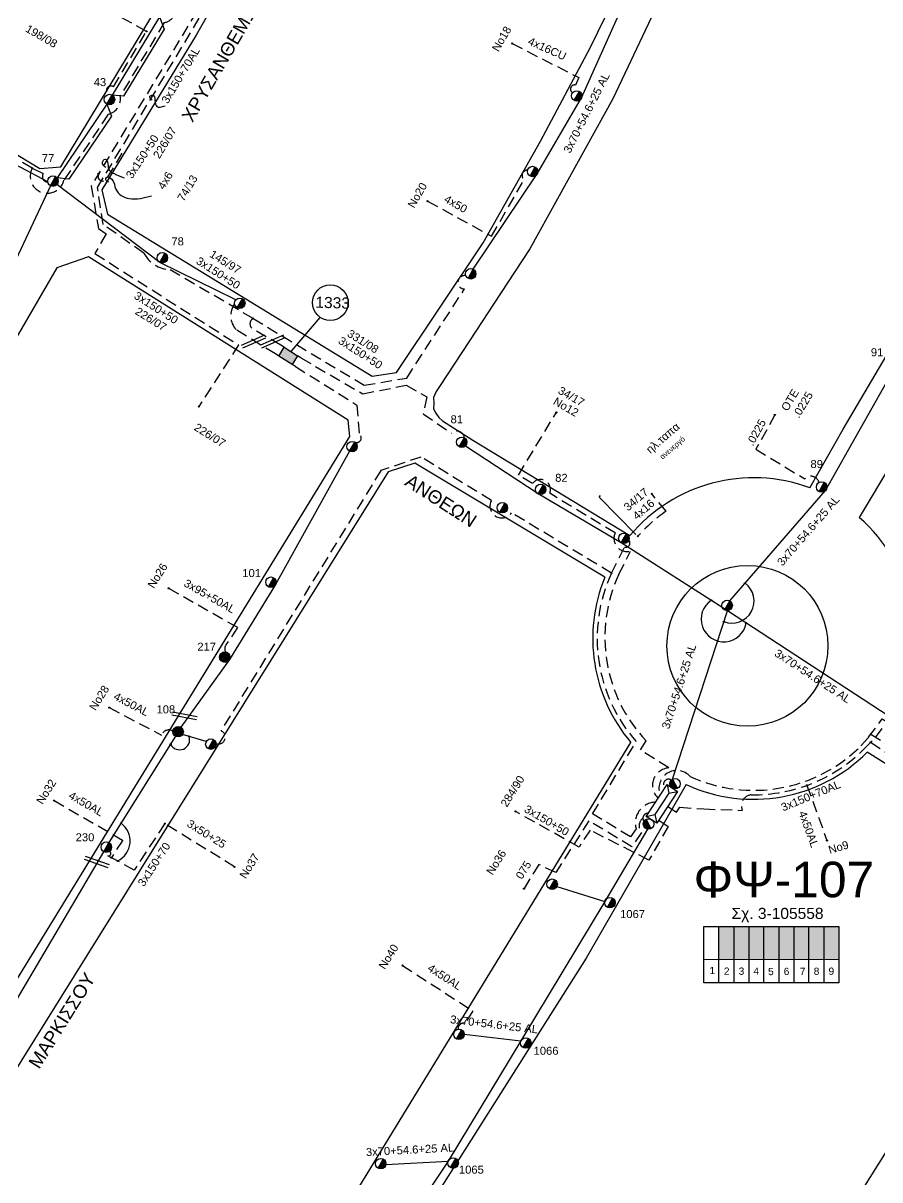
# Model space of a CAD drawing. Header units: millimetres. Extents: x 1421 to 10994, y 848 to 1896.
# Drawn here: x 9950.2 to 10142.8, y 1111.3 to 1371.5 of the extents above; entities that cross this region are included whole.
import ezdxf
from ezdxf.enums import TextEntityAlignment as Align

# ---------------------------------------------------------------- set-up
doc = ezdxf.new("R2010")
doc.units = ezdxf.units.MM
doc.linetypes.add('DASHED', pattern=[19.05, 12.7, -6.35])
for name, color, linetype, lineweight in [('.0225', 7, 'DASHED', 30), ('.15AL', 7, 'DASHED', 30), ('3x150+50', 7, 'Continuous', 30), ('3x150+50 XLPE', 7, 'SYN_LINE', 30), ('3x150+70', 7, 'Continuous', 30), ('3x150+70AL', 7, 'DASHED', 30), ('3x50+25', 7, 'Continuous', 30), ('3x70+54.6+25 AL', 7, 'SYN_LINE', 30), ('3x95+50AL', 7, 'Continuous', 30), ('4x16CU', 7, 'Continuous', 30), ('4x50', 7, 'Continuous', 30), ('4x6', 7, 'SYN_LINE', 30), ('Άγνωστα', 7, 'Continuous', 30), ('Καλωδια Χ.Τ 3x95+35', 7, 'DASHED', 30), ('Καλώδια ΧΤ   3x150AL+50CU', 7, 'DASHED', 30), ('Υπόγεια Καλώδια Δικτύου ΧΤ   .075', 7, 'DASHED', 30), ('Υπόγεια καλώδια Παροχών ΧΤ   4x50AL', 7, 'DASHED', 30)]:
    doc.layers.add(name, color=color, linetype=linetype, lineweight=lineweight)
for name, color, linetype in [('Link Box 4 Διευθύνσεων', 7, 'Continuous'), ('Pillar OTE', 7, 'Continuous'), ('TEXT ΚΑΛΩΔΙΩΝ', 7, 'Continuous'), ('ΑΓΝΩΣΤΟ ΥΠΟΓΕΙΟ ΚΑΛΩΔΙΟ', 7, 'DASHED'), ('Επιγραφές - Σχήματα', 7, 'Continuous'), ('Στύλος Ξύλινος', 7, 'Continuous'), ('Στύλος Ξύλινος @ 1', 7, 'Continuous'), ('Στύλος ΦΜ', 7, 'Continuous'), ('Στύλος ΦΜ @ 1', 7, 'Continuous'), ('Συνδέσεις', 7, 'Continuous'), ('Τομή', 7, 'Continuous'), ('Υποσταθμός εναέριος 2 στύλων', 7, 'Continuous'), ('Υποσταθμός πόλεως', 7, 'Continuous'), ('Υπόβαθρο ΔΕΗ', 7, 'Continuous')]:
    doc.layers.add(name, color=color, linetype=linetype)
doc.styles.add('arial', font='arial.ttf', dxfattribs={"height": 3})
doc.styles.get("Standard").update_dxf_attribs({"font": 'arial.ttf', "height": 1.8})
doc.linetypes.add('SYN_LINE', pattern='A,0.5,-0.0001,["/\\/\\/\\/",Standard,S=0.1,R=0,X=0,Y=-0.05],-0.25', length=0.7501)
doc.dimstyles.new('ISO-25', dxfattribs={"dimtxt": 2.5, "dimasz": 2.5, "dimexe": 1.25, "dimexo": 0.625, "dimtad": 1, "dimtxsty": 'Standard', "dimcen": 2.5, "dimadec": 0, "dimazin": 0, "dimtfac": 1, "dimtmove": 0, "dimatfit": 3, "dimfxl": 1, "dimarcsym": 0})

# ---------------------------------------------------------------- blocks, each defined once
blk = doc.blocks.new('ΥΠΑΡΧΩΝ ΤΣΙΜΕΝΤΕΝΙΟΣ ΣΤΥΛΟΣ')
at = {"layer": 'Στύλος ΦΜ'}
blk.add_hatch(color=7, dxfattribs=at).paths.add_polyline_path([(-1.29, -2.28, 0.574793), (2.62, 0, 0.268822), (1.3, 2.27)])
at = {"layer": 'Στύλος ΦΜ', "color": 7}
blk.add_line((-1.29, -2.28), (1.3, 2.27), dxfattribs=at)
blk.add_circle((0, 0), 2.62, dxfattribs=at)
at = {"layer": 'Στύλος ΦΜ', "flags": 4}
for tag, p in [('ΑΡΙΘΜΟΣ', (-4.68, 8.05)), ('ΤΥΠΟΣ', (-4.91, 3.03))]:
    blk.add_attdef(tag, p, '', height=4, dxfattribs=at)
blk = doc.blocks.new('ΥΠΑΡΧΩΝ ΞΥΛΙΝΟΣ ΣΤΥΛΟΣ')
at = {"layer": 'Στύλος Ξύλινος'}
h = blk.add_hatch(color=7, dxfattribs=at)
h.paths.add_polyline_path([(-2.62, 0, 0.270008), (-1.29, -2.28), (1.3, 2.27, 0.576266)])
h.paths.add_polyline_path([(-1.29, -2.28, 0.574793), (2.62, 0, 0.268822), (1.3, 2.27)])
at = {"layer": 'Στύλος Ξύλινος', "color": 7}
blk.add_line((-1.29, -2.28), (1.3, 2.27), dxfattribs=at)
blk.add_circle((0, 0), 2.62, dxfattribs=at)
at = {"layer": 'Στύλος Ξύλινος', "color": 1, "flags": 4}
for tag, p in [('ΑΡΙΘΜΟΣ', (-4.91, 8.6)), ('ΤΥΠΟΣ', (-4.85, 3.39))]:
    blk.add_attdef(tag, p, '', height=4, dxfattribs=at)
blk = doc.blocks.new('ΤΟΜΗ')
at = {"layer": 'Τομή', "ltscale": 40}
for p, q in [((11.3, -0.6), (-11.4, -0.6)), ((11.3, -3.4), (-11.4, -3.4))]:
    blk.add_line(p, q, dxfattribs=at)
blk = doc.blocks.new('ΥΠΟΣΤΑΘΜΟΣ ΕΝΑΕΡΙΟΣ ΕΠΙ 2 ΣΤΥΛΩΝ')
at = {"layer": 'Υποσταθμός εναέριος 2 στύλων', "linetype": 'Continuous'}
for points in [[(-11.97, -2.11, 0.574793), (-8.45, -0.07, 0.268822), (-9.64, 1.98)], [(9.68, -2.15, 0.574793), (13.19, -0.1, 0.268822), (12.01, 1.95)]]:
    blk.add_hatch(color=256, dxfattribs=at).paths.add_polyline_path(points)
for p, q in [((-11.97, -2.11), (-9.64, 1.98)), ((9.68, -2.15), (12.01, 1.95))]:
    blk.add_line(p, q, dxfattribs=at)
for centre in [(-10.81, -0.07), (10.84, -0.1)]:
    blk.add_circle(centre, 2.36, dxfattribs=at)
at = {"layer": 'Υποσταθμός πόλεως', "linetype": 'Continuous', "ltscale": 40}
blk.add_lwpolyline([(-8.57, 2.82), (8.57, 2.82), (8.57, -2.82), (-8.57, -2.82)], close=True, dxfattribs=at)
for points in [[(-5.75, 0), (-8.57, 2.82)], [(-8.57, -2.82), (-5.75, 0)], [(-5.75, 0), (5.75, 0)], [(5.75, 0), (8.57, 2.82)], [(8.57, -2.82), (5.75, 0)]]:
    blk.add_lwpolyline(points, dxfattribs=at)
at = {"layer": 'Υποσταθμός εναέριος 2 στύλων', "ltscale": 40, "flags": 1}
for tag, p in [('ΜΕΤΑΣΧΗΜΑΤΙΣΜΟΣ', (14.09, 2.51)), ('ΙΣΧΥΣ', (14.07, -0.28)), ('ΑΡΙΘΜΟΣ', (14.19, -3))]:
    blk.add_attdef(tag, p, '', height=1.8, dxfattribs=at)
blk = doc.blocks.new('LINK BOX 4 ΑΝΑΧΩΡΗΣΕΩΝ')
at = {"layer": 'Link Box 4 Διευθύνσεων', "ltscale": 40}
blk.add_hatch(color=256, dxfattribs=at).paths.add_polyline_path([(-3.54, 0), (-3.54, -4.67), (3.54, -4.67), (3.54, 0)])
for p, q in [((-3.54, 0), (-5.33, 0)), ((5.33, 0), (3.54, 0)), ((-3.54, -4.67), (-5.33, -4.67)), ((5.33, -4.67), (3.54, -4.67))]:
    blk.add_line(p, q, dxfattribs=at)
blk.add_lwpolyline([(-3.54, -4.67), (-3.54, 0), (3.54, 0), (3.54, -4.67)], close=True, dxfattribs=at)
blk = doc.blocks.new('_ΣΥΝΔΕΣΗ')
at = {"layer": 'Συνδέσεις', "linetype": 'SYN_LINE', "ltscale": 40}
blk.add_hatch(color=256, dxfattribs=at).paths.add_polyline_path([(0.5, 0, 1), (-0.5, 0, 1)])
at = {"layer": 'Συνδέσεις'}
blk.add_circle((0, 0), 0.5, dxfattribs=at)

msp = doc.modelspace()

# ---------------------------------------------------------------- hatches: boundary and pattern name
at = {"layer": 'TEXT ΚΑΛΩΔΙΩΝ', "ltscale": 15}
h = msp.add_hatch(color=6, dxfattribs=at)
h.dxf.hatch_style = 1
h.paths.add_polyline_path([(10116.75, 1168.29), (10113.45, 1168.29), (10113.45, 1160.93), (10116.75, 1160.92)])
h = msp.add_hatch(color=62, dxfattribs=at)
h.dxf.hatch_style = 1
h.paths.add_polyline_path([(10120.13, 1168.29), (10116.75, 1168.29), (10116.75, 1160.92), (10120.13, 1160.92)])
h = msp.add_hatch(color=5, dxfattribs=at)
h.dxf.hatch_style = 1
h.paths.add_polyline_path([(10130.25, 1168.29), (10126.87, 1168.29), (10126.87, 1160.91), (10130.25, 1160.91)])
at = {"layer": 'Καλώδια ΧΤ   3x150AL+50CU', "linetype": 'DASHED', "lineweight": -3, "ltscale": 0.2}
h = msp.add_hatch(color=30, dxfattribs=at)
h.dxf.hatch_style = 1
h.paths.add_polyline_path([(10110.01, 1168.29), (10106.57, 1168.29), (10106.57, 1160.93), (10110.01, 1160.93)])
h = msp.add_hatch(color=173, dxfattribs=at)
h.dxf.hatch_style = 1
h.paths.add_polyline_path([(10110.01, 1160.93), (10113.45, 1160.93), (10113.45, 1168.29), (10110.01, 1168.29)])
h = msp.add_hatch(color=133, dxfattribs=at)
h.dxf.hatch_style = 1
h.paths.add_polyline_path([(10120.13, 1160.92), (10123.53, 1160.92), (10123.53, 1168.29), (10120.13, 1168.29)])
h = msp.add_hatch(color=85, dxfattribs=at)
h.dxf.hatch_style = 1
h.paths.add_polyline_path([(10123.53, 1160.92), (10126.93, 1160.92), (10126.93, 1168.29), (10123.53, 1168.29)])
h = msp.add_hatch(color=1, dxfattribs=at)
h.dxf.hatch_style = 1
h.paths.add_polyline_path([(10133.57, 1168.29), (10130.25, 1168.29), (10130.25, 1160.91), (10133.57, 1160.91)])

# ---------------------------------------------------------------- linework, layer by layer
at = {"layer": '.0225', "color": 85, "linetype": 'DASHED', "lineweight": -3, "ltscale": 0.2}
msp.add_lwpolyline([(10119.2, 1283.37), (10114.95, 1275.65), (10125.97, 1268.98, -0.604841), (10129.1, 1268.18, -0.023278)], format="xyb", dxfattribs=at)
at = {"layer": '.15AL', "color": 133, "linetype": 'DASHED', "lineweight": -3, "ltscale": 0.2}
msp.add_lwpolyline([(10092.37, 1196.27, 0.491608), (10087.99, 1190.31), (10086.77, 1188.45), (10078.2, 1193.65), (10088.01, 1209.92, -0.297041), (10082.46, 1247.81), (10059.99, 1261.36, -0.945269), (10055.45, 1264.13), (10039.62, 1273.91), (10030.61, 1270.88), (9994.66, 1212.33, -0.970365), (9993.55, 1209.44)], format="xyb", dxfattribs=at)
at = {"layer": '3x150+50', "color": 151, "linetype": 'DASHED', "lineweight": -3, "ltscale": 0.2}
msp.add_lwpolyline([(10003.95, 1401.9, 0.587899), (10001.94, 1395.93), (9994.35, 1381.88, 0.33909), (9989.21, 1374.11), (9965.47, 1334.87), (9967.09, 1325.31), (9968.87, 1324.12), (9966.29, 1319.68), (9998.63, 1299.12), (9989.66, 1285.26)], format="xyb", dxfattribs=at)
at = {"layer": '3x150+50', "color": 133, "linetype": 'DASHED', "lineweight": -3, "ltscale": 0.2}
msp.add_lwpolyline([(9977.92, 1369.66), (9964.72, 1376.88)], dxfattribs=at)
at = {"layer": '3x150+50', "color": 62, "linetype": 'DASHED', "lineweight": -3, "ltscale": 0.2}
msp.add_lwpolyline([(9952.21, 1338.89), (9938.33, 1346.75), (9947.22, 1365.19)], dxfattribs=at)
for points in [[(9952.21, 1338.89), (9954.69, 1337.68, 0.6017), (9955.72, 1335.78, 3.110038)], [(10006.88, 1297.09), (9998.06, 1302.57, -0.351998), (9997.71, 1308.4, -1.517786)]]:
    msp.add_lwpolyline(points, format="xyb", dxfattribs=at)
at = {"layer": '3x150+50', "color": 30, "linetype": 'DASHED', "lineweight": -3, "ltscale": 0.2}
for points in [[(10001.86, 1305.08), (10026.84, 1290.06), (10036.42, 1291.69), (10049.4, 1311.71, -1.090514), (10049.71, 1314.69, 2.789265)], [(10008.13, 1299.07), (10001.86, 1302.69, -0.576815), (10001.86, 1305.08, -1.733657)]]:
    msp.add_lwpolyline(points, format="xyb", dxfattribs=at)
at = {"layer": '3x150+50', "color": 173, "linetype": 'DASHED', "lineweight": -3, "ltscale": 0.2}
msp.add_lwpolyline([(10140.78, 1211.57), (10160.75, 1198.9), (10153.07, 1187.04)], dxfattribs=at)
at = {"layer": '3x150+50 XLPE', "color": 133, "linetype": 'DASHED', "lineweight": -3, "ltscale": 0.2}
msp.add_lwpolyline([(10082.46, 1247.81), (10085.42, 1253.63, 0.745814), (10086.36, 1255.22)], format="xyb", dxfattribs=at)
at = {"layer": '3x150+70', "color": 133, "linetype": 'DASHED', "lineweight": -3, "ltscale": 0.2}
for points in [[(9969.41, 1355.49, -1.058258), (9970.48, 1357.19), (9977.92, 1369.66)], [(9982.01, 1191.46), (9975.16, 1181), (9970.05, 1183.79), (9969.21, 1184.21, 0.942833), (9969.57, 1185.21)]]:
    msp.add_lwpolyline(points, format="xyb", dxfattribs=at)
at = {"layer": '3x150+70', "color": 30, "linetype": 'DASHED', "lineweight": -3, "ltscale": 0.2}
msp.add_lwpolyline([(10055.5, 1323.57), (10062.82, 1336.31, -0.744423), (10063.59, 1338.44)], format="xyb", dxfattribs=at)
at = {"layer": '3x150+70AL', "color": 62, "linetype": 'DASHED', "lineweight": -3, "ltscale": 0.2}
for points in [[(10004.47, 1402.9, 0.792534), (10002.27, 1403.92), (10000.16, 1404.98), (9996.57, 1398.31, -0.414606), (9994.42, 1394.37), (9984.3, 1375.67, -0.470888), (9981.89, 1371.64), (9972.01, 1355.15, -0.388175), (9969.32, 1351), (9959.34, 1336.19, -1.13518), (9952.21, 1338.89, -2.397303)], [(10095.12, 1195.34), (10097.09, 1194.05), (10097.85, 1195.15), (10103.26, 1194.75), (10111.88, 1194.44, -0.512235), (10113.9, 1197.94, 0.202707), (10139.27, 1208.25), (10141.79, 1210.84), (10144.22, 1214.07, 0.600838), (10145.23, 1215.4)]]:
    msp.add_lwpolyline(points, format="xyb", dxfattribs=at)
at = {"layer": '3x150+70AL', "color": 30, "linetype": 'DASHED', "lineweight": -3, "ltscale": 0.2}
msp.add_lwpolyline([(10001.86, 1305.08), (9983.19, 1316.04, -0.269693), (9977.32, 1319.8), (9968.14, 1326.21), (9966.89, 1334.52), (9991.23, 1375.03, -0.693369), (9994.45, 1380.25), (10003.34, 1396.31, -0.736458), (10003.64, 1401.3, 2.674453)], format="xyb", dxfattribs=at)
at = {"layer": '3x150+70AL', "color": 173, "linetype": 'DASHED', "lineweight": -3, "ltscale": 0.2}
msp.add_lwpolyline([(10093.42, 1197.87, -0.837536), (10100.12, 1202.07, 0.314076), (10138.56, 1208.95), (10140.28, 1210.9), (10143.35, 1215), (10186.2, 1188.76, 0.328952), (10188.54, 1188.96)], format="xyb", dxfattribs=at)
at = {"layer": '3x150+70AL', "color": 151, "linetype": 'DASHED', "lineweight": -3, "ltscale": 0.2}
msp.add_arc((10095.29, 1200.32), 1.13, 56.5626, 225.4207, dxfattribs=at)
at = {"layer": '3x50+25', "color": 133, "linetype": 'DASHED', "lineweight": -3, "ltscale": 0.2}
msp.add_lwpolyline([(9997.69, 1181.72), (9982.01, 1191.46)], dxfattribs=at)
at = {"layer": '3x70+54.6+25 AL', "color": 30, "linetype": 'SYN_LINE', "lineweight": -3, "ltscale": 15}
msp.add_lwpolyline([(10051.39, 1316.16), (10065.77, 1337.6), (10075.75, 1354.72), (10084.52, 1374.27), (10097.22, 1402.19), (10108.1, 1429.58), (10113.97, 1460.07)], dxfattribs=at)
at = {"layer": '3x70+54.6+25 AL', "color": 1, "linetype": 'SYN_LINE', "lineweight": -3, "ltscale": 15}
for points in [[(9955.72, 1335.78), (9932.47, 1348.14), (9905.66, 1364.93), (9881.5, 1382.65)], [(9980.81, 1372.95), (9981.87, 1370.19), (9972.72, 1355.05), (9970.17, 1355.34)], [(9969, 1353.3), (9970.03, 1350.62), (9960.45, 1336.38), (9957.82, 1336.68)]]:
    msp.add_lwpolyline(points, dxfattribs=at)
at = {"layer": '3x70+54.6+25 AL', "color": 133, "linetype": 'SYN_LINE', "lineweight": -3, "ltscale": 15}
for points in [[(9980.81, 1372.95), (9970.17, 1355.34)], [(9969, 1353.3), (9957.82, 1336.68)], [(9956.3, 1334.95), (9940.63, 1301.61), (9921.84, 1269.37), (9904.42, 1239.51), (9887.48, 1213.77)], [(9984.44, 1211.09), (9969.46, 1187.18)]]:
    msp.add_lwpolyline(points, dxfattribs=at)
at = {"layer": '3x70+54.6+25 AL', "color": 62, "linetype": 'SYN_LINE', "lineweight": -3, "ltscale": 15}
msp.add_lwpolyline([(9997.99, 1309.26), (9980.88, 1317.7), (9957.78, 1335.21)], dxfattribs=at)
at = {"layer": '3x70+54.6+25 AL', "color": 85, "linetype": 'SYN_LINE', "lineweight": -3, "ltscale": 15}
for points in [[(10109.04, 1241.54), (10130.59, 1266.39), (10146.34, 1294.24), (10158.01, 1316.69)], [(10096.19, 1201.47), (10108.52, 1239.35)]]:
    msp.add_lwpolyline(points, dxfattribs=at)
at = {"layer": '3x70+54.6+25 AL', "color": 27, "linetype": 'SYN_LINE', "lineweight": -3, "ltscale": 15}
for points in [[(10023.55, 1275.24), (10006.94, 1245.22), (9996.57, 1228.37), (9985.61, 1213.14)], [(10187.95, 1190.13), (10167.8, 1200.93), (10144.86, 1215.54), (10108.52, 1239.35), (10084.67, 1254.6), (10065.94, 1265.61), (10049.62, 1276.39)]]:
    msp.add_lwpolyline(points, dxfattribs=at)
at = {"layer": '3x70+54.6+25 AL', "color": 133, "linetype": 'SYN_LINE', "lineweight": -3, "ltscale": 7}
msp.add_lwpolyline([(9991.35, 1209.9), (9986.01, 1211.48)], dxfattribs=at)
at = {"layer": '3x70+54.6+25 AL', "color": 5, "linetype": 'SYN_LINE', "lineweight": -3, "ltscale": 15}
for points in [[(10090.53, 1190.22), (10080.96, 1173.94), (10062.11, 1142.57), (10045.76, 1115.55), (10030.85, 1093.1), (10017.69, 1072.38), (10001.88, 1045.97)], [(10070.19, 1177.33), (10080.96, 1173.94)], [(10049.34, 1144.07), (10062.11, 1142.57)], [(10031.73, 1114.8), (10045.76, 1115.55)]]:
    msp.add_lwpolyline(points, dxfattribs=at)
at = {"layer": '3x70+54.6+25 AL', "color": 173, "linetype": 'SYN_LINE', "lineweight": -3, "ltscale": 15}
msp.add_lwpolyline([(9863.38, 999.18), (9879.24, 1038.37), (9893.85, 1062.87), (9908.21, 1085.95), (9924.27, 1112.13), (9945.44, 1146.29), (9968.29, 1185.14)], dxfattribs=at)
at = {"layer": '3x95+50AL', "color": 27, "linetype": 'DASHED', "lineweight": -3, "ltscale": 0.2}
msp.add_lwpolyline([(9982.88, 1244.4), (9998.39, 1235.6), (9995.77, 1231.66, 0.271759), (9995.67, 1230.08, 2.89607)], format="xyb", dxfattribs=at)
at = {"layer": '4x16CU', "color": 30, "linetype": 'DASHED', "lineweight": -3, "ltscale": 0.2}
msp.add_lwpolyline([(10060.11, 1366.93), (10075.11, 1359.25), (10074.35, 1357.58, 0.877574), (10073.73, 1355.86, -3.529581)], format="xyb", dxfattribs=at)
at = {"layer": '4x50', "color": 30, "linetype": 'DASHED', "lineweight": -3, "ltscale": 0.2}
msp.add_lwpolyline([(10041.11, 1331.47), (10055.5, 1323.57)], dxfattribs=at)
at = {"layer": '4x6', "color": 151, "linetype": 'DASHED', "lineweight": -3, "ltscale": 0.2}
msp.add_lwpolyline([(9967.18, 1337.7, 1.163422), (9969.17, 1336.8), (9972.95, 1343.08)], format="xyb", dxfattribs=at)
at = {"layer": 'Pillar OTE', "lineweight": -3, "ltscale": 40}
for points in [[(10103.24, 1155.65), (10103.24, 1168.29), (10133.57, 1168.29), (10133.57, 1155.62), (10103.24, 1155.66)], [(10106.57, 1155.65), (10106.57, 1168.29)], [(10110.01, 1155.65), (10110.01, 1168.29)], [(10113.45, 1155.65), (10113.45, 1168.29)], [(10116.75, 1155.64), (10116.75, 1168.29)], [(10120.13, 1155.64), (10120.13, 1168.29)], [(10123.53, 1155.64), (10123.53, 1168.29)], [(10126.87, 1155.63), (10126.87, 1168.29)], [(10130.25, 1155.63), (10130.25, 1168.29)], [(10103.24, 1160.94), (10133.57, 1160.91)]]:
    msp.add_lwpolyline(points, dxfattribs=at)
at = {"layer": 'ΑΓΝΩΣΤΟ ΥΠΟΓΕΙΟ ΚΑΛΩΔΙΟ', "color": 27, "linetype": 'DASHED', "lineweight": -3, "ltscale": 0.2}
for points in [[(10012.63, 1296.23), (10026.53, 1288.12), (10036.3, 1290.07), (10040.95, 1287.43), (10040.15, 1283.64), (10046.48, 1279.26, -0.623423), (10049.38, 1278.25, 8.510882)], [(10011.39, 1294.25), (10025.2, 1285.6), (10025.71, 1279.1, -0.945131), (10024.72, 1277.29, 0.818296)]]:
    msp.add_lwpolyline(points, format="xyb", dxfattribs=at)
at = {"layer": 'Καλωδια Χ.Τ 3x95+35', "color": 62, "linetype": 'DASHED', "lineweight": -3, "ltscale": 0.2}
msp.add_lwpolyline([(10140.72, 1209.74), (10158.17, 1198.43), (10151.3, 1188.02)], dxfattribs=at)
at = {"layer": 'Καλώδια ΧΤ   3x150AL+50CU', "color": 1, "linetype": 'DASHED', "lineweight": -3, "ltscale": 0.2}
msp.add_lwpolyline([(10092.96, 1197.18, -0.660348), (10095.35, 1203.98), (10088.96, 1208.05), (10090.25, 1210.08, -0.307947), (10084.13, 1247.58), (10086.76, 1252.75, -0.633733), (10083.26, 1256.84), (10068.57, 1265.76, 0.895889), (10064.72, 1267.93), (10061.52, 1269.87), (10070.06, 1283.93)], format="xyb", dxfattribs=at)
at = {"layer": 'Καλώδια ΧΤ   3x150AL+50CU', "linetype": 'DASHED', "lineweight": -3, "ltscale": 0.2}
msp.add_lwpolyline([(10094.72, 1261.71), (10091.52, 1265.65)], dxfattribs=at)
at = {"layer": 'Καλώδια ΧΤ   3x150AL+50CU', "color": 30, "linetype": 'DASHED', "lineweight": -3, "ltscale": 0.2}
msp.add_lwpolyline([(10093.08, 1192.21), (10095.2, 1190.82), (10090.87, 1183.24), (10077.63, 1190), (10075.16, 1186.18), (10060.87, 1194.2)], dxfattribs=at)
at = {"layer": 'Καλώδια ΧΤ   3x150AL+50CU', "linetype": 'DASHED', "lineweight": -3, "ltscale": 0.2}
msp.add_arc((10114.4, 1233.09), 34.73, 124.5167, 138.5054, dxfattribs=at)
at = {"layer": 'Υπόβαθρο ΔΕΗ', "lineweight": -3, "ltscale": 0.1}
for points in [[(10127.03, 1266.97), (10134.55, 1280.18), (10236.4, 1453.26)], [(10251, 1450.23), (10184.27, 1337.32), (10138.18, 1260.33)], [(9995.79, 1380.84), (9989.09, 1368.79), (9967.9, 1333.98), (9969.15, 1328.54), (10028.63, 1292.07), (10034.1, 1292.9), (10053.63, 1322.13), (10066.51, 1344.96), (10077.69, 1365.97), (10089.71, 1390.72)], [(9892.78, 1375.83), (9953.91, 1338.8), (9958.62, 1339.22), (9982.31, 1378.51)], [(10091.47, 1372.89), (10082.75, 1354.46), (10064.12, 1320.77), (10057.5, 1310.67), (10050.52, 1300.04), (10043.82, 1289.81), (10043.07, 1288.67), (10042.47, 1287.29), (10042.5, 1285.94), (10042.47, 1284.77), (10042.99, 1283.76), (10043.61, 1282.84), (10044.47, 1282.05), (10046.92, 1280.46), (10051.27, 1277.7), (10086.62, 1256.24)], [(10080.97, 1246.86), (10038.23, 1272.54), (10032.26, 1270.58), (9873.13, 1015.19), (9875.95, 1004.39), (9890.22, 995.88), (9908.57, 986.3), (9919.36, 980.67), (9935.1, 975.54), (9945.4, 978.26), (10086.83, 1209.7)], [(10079.68, 1264.91), (10079.98, 1265.23)], [(10089.66, 1030.62), (10183.52, 1180.16), (10139.98, 1207.54)], [(10099.28, 1200.25), (10076.78, 1161.2), (10015.2, 1063.93)]]:
    msp.add_lwpolyline(points, dxfattribs=at)
msp.add_lwpolyline([(10023.25, 1282.17), (9964.9, 1318.97), (9957.75, 1316.46), (9814.26, 1069.22), (9813.42, 1067.59), (9813.11, 1065.04), (9813.33, 1062.51), (9814.5, 1060.05), (9816.05, 1058.57), (9828.47, 1044.52), (9842.45, 1030.64), (9849.16, 1024.3), (9856.77, 1018.32), (9864.53, 1020.38), (9930.28, 1126.4), (10023.66, 1278.53)], close=True, dxfattribs=at)
at = {"layer": 'Υπόβαθρο ΔΕΗ', "lineweight": -3}
msp.add_lwpolyline([(10010.43, 1297.62), (10016.99, 1305.33)], dxfattribs=at)
msp.add_circle((10019.23, 1308.64), 4, dxfattribs=at)
at = {"layer": 'Υπόβαθρο ΔΕΗ', "lineweight": -3, "ltscale": 0.1}
msp.add_circle((10113.03, 1231.45), 18.09, dxfattribs=at)
for start, end in [(69.5582, 140.1975), (334.3511, 48.8691), (157.6242, 220.3244), (245.2857, 315.0307)]:
    msp.add_arc((10114.4, 1233.09), 36.16, start, end, dxfattribs=at)
at = {"layer": 'Υπόβαθρο ΔΕΗ', "lineweight": -3}
for centre, radius, start, end in [((10109.55, 1241.51), 4.97, 248.4201, 53.7808), ((10107.72, 1237.44), 5.1, 123.7923, 350.2917), ((9985.35, 1210.32), 2.26, 206.6192, 18.3955), ((9969.26, 1187.55), 4.97, 295.363, 53.7808)]:
    msp.add_arc(centre, radius, start, end, dxfattribs=at)
at = {"layer": 'Υπόβαθρο ΔΕΗ', "lineweight": -3, "ltscale": 0.1}
for points in [[(9979.2, 1354.17), (9978.67, 1355.07), (9979.26, 1355.34), (9979.81, 1354.11), (9980.22, 1352.73), (9982.07, 1352.91)], [(9968.77, 1339.07), (9968.01, 1339.86), (9968.58, 1340.92), (9969.11, 1340.36), (9969.37, 1338.64), (9970.6, 1337.68), (9972.85, 1336.72)], [(9969.42, 1335.74), (9968.75, 1336.27), (9968.89, 1336.8), (9970.09, 1336.38), (9970.99, 1334.17), (9972.24, 1332.74), (9974.01, 1332.07), (9979.06, 1332.69)]]:
    msp.add_spline(points, degree=3, dxfattribs=at)
at = {"layer": 'Υπόγεια Καλώδια Δικτύου ΧΤ   .075', "color": 6, "linetype": 'DASHED', "lineweight": -3, "ltscale": 0.2}
msp.add_lwpolyline([(10089.52, 1192.7, 0.425573), (10089.21, 1189.45), (10087.07, 1186.24), (10077.36, 1192.11), (10069.95, 1180.43), (10066.09, 1182.28), (10062.78, 1176.82)], format="xyb", dxfattribs=at)
at = {"layer": 'Υπόγεια Καλώδια Δικτύου ΧΤ   .075', "color": 5, "linetype": 'DASHED', "lineweight": -3, "ltscale": 0.2}
msp.add_lwpolyline([(10089.77, 1191.96, -0.660571), (10090.74, 1193.77, 1.675246)], format="xyb", dxfattribs=at)
at = {"layer": 'Υπόγεια καλώδια Παροχών ΧΤ   4x50AL', "color": 133, "linetype": 'DASHED', "lineweight": -3, "ltscale": 0.2}
msp.add_lwpolyline([(9969.54, 1217.55), (9981.3, 1211.38, -0.495354), (9983.85, 1212.23, -0.634393)], format="xyb", dxfattribs=at)
at = {"layer": 'Υπόγεια καλώδια Παροχών ΧΤ   4x50AL', "color": 62, "linetype": 'DASHED', "lineweight": -3, "ltscale": 0.2}
msp.add_lwpolyline([(10126.42, 1200.06), (10130.91, 1187.65)], dxfattribs=at)
at = {"layer": 'Υπόγεια καλώδια Παροχών ΧΤ   4x50AL', "color": 133, "linetype": 'DASHED', "lineweight": -3, "ltscale": 0.2}
msp.add_lwpolyline([(9957.13, 1196.62), (9972.55, 1187.75), (9970.05, 1183.79)], dxfattribs=at)
at = {"layer": 'Υπόγεια καλώδια Παροχών ΧΤ   4x50AL', "color": 5, "linetype": 'DASHED', "lineweight": -3, "ltscale": 0.2}
msp.add_lwpolyline([(10035.46, 1159.54), (10051.26, 1149.34), (10049.58, 1146.54, 0.502472), (10047.95, 1145.2, -13.280816)], format="xyb", dxfattribs=at)

# ---------------------------------------------------------------- block references
at = {"layer": 'Link Box 4 Διευθύνσεων', "lineweight": -3, "xscale": 0.4999999999999997, "yscale": 0.4999999999999997, "zscale": 0.4999999999999997, "rotation": 327.7612991205859}
msp.add_blockref('LINK BOX 4 ΑΝΑΧΩΡΗΣΕΩΝ', (10010.38, 1297.65), dxfattribs=at)
at = {"layer": 'Στύλος Ξύλινος @ 1', "lineweight": -3, "ltscale": 40}
ref = msp.add_blockref('ΥΠΑΡΧΩΝ ΞΥΛΙΝΟΣ ΣΤΥΛΟΣ', (9995.52, 1228.91), dxfattribs=dict(at, xscale=0.4499999999998181, yscale=0.4499999999998181, zscale=0.4499999999998181))
ref.add_attrib('ΑΡΙΘΜΟΣ', '217', (9989.34, 1230.35), dxfattribs={"layer": 'Στύλος Ξύλινος', "height": 1.8, "flags": 4})
ref = msp.add_blockref('ΥΠΑΡΧΩΝ ΞΥΛΙΝΟΣ ΣΤΥΛΟΣ', (9985.02, 1212.12), dxfattribs=dict(at, xscale=0.4499999999998181, yscale=0.4499999999998181, zscale=0.4499999999998181))
ref.add_attrib('ΑΡΙΘΜΟΣ', '108', (9980.16, 1216.25), dxfattribs={"layer": 'Στύλος Ξύλινος', "height": 1.8, "flags": 4})
at = {"layer": 'Στύλος ΦΜ @ 1', "color": 1, "lineweight": -3, "ltscale": 40}
ref = msp.add_blockref('ΥΠΑΡΧΩΝ ΤΣΙΜΕΝΤΕΝΙΟΣ ΣΤΥΛΟΣ', (9969.58, 1354.32), dxfattribs=dict(at, xscale=0.4499999999998181, yscale=0.4499999999998181, zscale=0.4499999999998181))
ref.add_attrib('ΑΡΙΘΜΟΣ', '43', (9966.04, 1357.35), dxfattribs={"layer": 'Στύλος ΦΜ', "height": 1.8, "flags": 4})
at = {"layer": 'Στύλος ΦΜ @ 1', "color": 1, "lineweight": -3, "ltscale": 40, "xscale": 0.4499999999998181, "yscale": 0.4499999999998181, "zscale": 0.4499999999998181}
for p in [(10074.66, 1355.14), (10064.72, 1338.14), (10050.81, 1315.13), (9998.88, 1308.5), (10024.13, 1276.26), (10057.92, 1262.51), (10085.25, 1255.62), (10108.46, 1240.52), (9992.38, 1209.33), (10069.12, 1177.82), (10048.16, 1144.05), (10030.57, 1114.97)]:
    msp.add_blockref('ΥΠΑΡΧΩΝ ΤΣΙΜΕΝΤΕΝΙΟΣ ΣΤΥΛΟΣ', p, dxfattribs=at)
at = {"layer": 'Στύλος ΦΜ @ 1', "color": 1, "lineweight": -3, "ltscale": 40}
ref = msp.add_blockref('ΥΠΑΡΧΩΝ ΤΣΙΜΕΝΤΕΝΙΟΣ ΣΤΥΛΟΣ', (9956.88, 1335.97), dxfattribs=dict(at, xscale=0.4499999999998181, yscale=0.4499999999998181, zscale=0.4499999999998181))
ref.add_attrib('ΑΡΙΘΜΟΣ', '77', (9954.37, 1340.24), dxfattribs={"layer": 'Στύλος ΦΜ', "height": 1.8, "flags": 4})
ref = msp.add_blockref('ΥΠΑΡΧΩΝ ΤΣΙΜΕΝΤΕΝΙΟΣ ΣΤΥΛΟΣ', (9981.46, 1318.73), dxfattribs=dict(at, xscale=0.4499999999998181, yscale=0.4499999999998181, zscale=0.4499999999998181))
ref.add_attrib('ΑΡΙΘΜΟΣ', '78', (9983.51, 1321.52), dxfattribs={"layer": 'Στύλος ΦΜ', "height": 1.8, "flags": 4})
ref = msp.add_blockref('ΥΠΑΡΧΩΝ ΤΣΙΜΕΝΤΕΝΙΟΣ ΣΤΥΛΟΣ', (10145.45, 1295.02), dxfattribs=dict(at, xscale=0.4499999999998181, yscale=0.4499999999998181, zscale=0.4499999999998181))
ref.add_attrib('ΑΡΙΘΜΟΣ', '91', (10140.78, 1296.58), dxfattribs={"layer": 'Στύλος ΦΜ', "height": 1.8, "flags": 4})
ref = msp.add_blockref('ΥΠΑΡΧΩΝ ΤΣΙΜΕΝΤΕΝΙΟΣ ΣΤΥΛΟΣ', (10048.79, 1277.23), dxfattribs=dict(at, xscale=0.4499999999998181, yscale=0.4499999999998181, zscale=0.4499999999998181))
ref.add_attrib('ΑΡΙΘΜΟΣ', '81', (10046.28, 1281.5), dxfattribs={"layer": 'Στύλος ΦΜ', "height": 1.8, "flags": 4})
ref = msp.add_blockref('ΥΠΑΡΧΩΝ ΤΣΙΜΕΝΤΕΝΙΟΣ ΣΤΥΛΟΣ', (10129.71, 1267.17), dxfattribs=dict(at, xscale=0.4499999999998181, yscale=0.4499999999998181, zscale=0.4499999999998181))
ref.add_attrib('ΑΡΙΘΜΟΣ', '89', (10127.2, 1271.44), dxfattribs={"layer": 'Στύλος ΦΜ', "height": 1.8, "flags": 4})
ref = msp.add_blockref('ΥΠΑΡΧΩΝ ΤΣΙΜΕΝΤΕΝΙΟΣ ΣΤΥΛΟΣ', (10066.52, 1266.63), dxfattribs=dict(at, xscale=0.4499999999998181, yscale=0.4499999999998181, zscale=0.4499999999998181))
ref.add_attrib('ΑΡΙΘΜΟΣ', '82', (10069.8, 1268.34), dxfattribs={"layer": 'Στύλος ΦΜ', "height": 1.8, "flags": 4})
ref = msp.add_blockref('ΥΠΑΡΧΩΝ ΤΣΙΜΕΝΤΕΝΙΟΣ ΣΤΥΛΟΣ', (10005.89, 1245.75), dxfattribs=dict(at, xscale=0.4499999999998181, yscale=0.4499999999998181, zscale=0.4499999999998181))
ref.add_attrib('ΑΡΙΘΜΟΣ', '101', (9999.45, 1246.91), dxfattribs={"layer": 'Στύλος ΦΜ', "height": 1.8, "flags": 4})
ref = msp.add_blockref('ΥΠΑΡΧΩΝ ΤΣΙΜΕΝΤΕΝΙΟΣ ΣΤΥΛΟΣ', (9968.87, 1186.16), dxfattribs=dict(at, xscale=0.4499999999998181, yscale=0.4499999999998181, zscale=0.4499999999998181))
ref.add_attrib('ΑΡΙΘΜΟΣ', '230', (9961.98, 1187.48), dxfattribs={"layer": 'Στύλος ΦΜ', "height": 1.8, "flags": 4})
ref = msp.add_blockref('ΥΠΑΡΧΩΝ ΤΣΙΜΕΝΤΕΝΙΟΣ ΣΤΥΛΟΣ', (10082.11, 1173.67), dxfattribs=dict(at, xscale=0.4499999999998181, yscale=0.4499999999998181, zscale=0.4499999999998181))
ref.add_attrib('ΑΡΙΘΜΟΣ', '1067', (10084.4, 1170.21), dxfattribs={"layer": 'Στύλος ΦΜ', "height": 1.8, "flags": 4})
ref = msp.add_blockref('ΥΠΑΡΧΩΝ ΤΣΙΜΕΝΤΕΝΙΟΣ ΣΤΥΛΟΣ', (10063.2, 1142.11), dxfattribs=dict(at, xscale=0.4499999999998181, yscale=0.4499999999998181, zscale=0.4499999999998181))
ref.add_attrib('ΑΡΙΘΜΟΣ', '1066', (10064.95, 1139.46), dxfattribs={"layer": 'Στύλος ΦΜ', "height": 1.8, "flags": 4})
ref = msp.add_blockref('ΥΠΑΡΧΩΝ ΤΣΙΜΕΝΤΕΝΙΟΣ ΣΤΥΛΟΣ', (10046.85, 1115.11), dxfattribs=dict(at, xscale=0.4499999999998181, yscale=0.4499999999998181, zscale=0.4499999999998181))
ref.add_attrib('ΑΡΙΘΜΟΣ', '1065', (10048.16, 1112.72), dxfattribs={"layer": 'Στύλος ΦΜ', "height": 1.8, "flags": 4})
at = {"layer": 'Συνδέσεις', "lineweight": -3, "xscale": 0.25, "yscale": 0.25, "zscale": 0.25}
for p in [(9977.93, 1369.66), (10060.11, 1366.93), (9952.21, 1338.9), (9967.15, 1337.64), (10041.11, 1331.47), (10001.86, 1305.08), (9989.66, 1285.26), (10070.06, 1283.93), (10119.2, 1283.37), (10091.52, 1265.65), (10088.38, 1256.1), (10082.46, 1247.81), (9982.88, 1244.4), (10112.49, 1245.52), (10104.88, 1241.68), (10107.72, 1236.88), (10112.74, 1236.58), (9969.54, 1217.55), (9987.49, 1211.04), (10140.78, 1211.57), (9983.33, 1209.31), (10140.72, 1209.74), (10126.42, 1200.06), (9957.13, 1196.62), (10060.87, 1194.21), (9972.2, 1191.56), (9982.01, 1191.46), (10130.91, 1187.65), (9970.05, 1183.79), (9971.39, 1183.06), (9997.69, 1181.72), (10062.78, 1176.82), (10035.46, 1159.54)]:
    msp.add_blockref('_ΣΥΝΔΕΣΗ', p, dxfattribs=at)
at = {"layer": 'Τομή', "lineweight": -3}
for p, xscale, yscale, zscale, rotation in [((10002.22, 1299.45), 0.2499999999999998, 0.2499999999999998, 0.2499999999999998, 203.7587542137331), ((10006.51, 1299.48), 0.2499999999999998, 0.2499999999999998, 0.2499999999999998, 203.7587542137331), ((9986.34, 1215.27), 0.2499999999999998, 0.2499999999999998, 0.2499999999999998, 169.4412658777055), ((9966.94, 1183.23), 0.2499999999999999, 0.2499999999999999, 0.2499999999999999, 340.7010679748043)]:
    msp.add_blockref('ΤΟΜΗ', p, dxfattribs=dict(at, xscale=xscale, yscale=yscale, zscale=zscale, rotation=rotation))
at = {"layer": 'Υποσταθμός εναέριος 2 στύλων', "lineweight": -3, "xscale": 0.4999999999999996, "yscale": 0.4999999999999996, "zscale": 0.4999999999999996, "rotation": 236.7867088819136}
msp.add_blockref('ΥΠΟΣΤΑΘΜΟΣ ΕΝΑΕΡΙΟΣ ΕΠΙ 2 ΣΤΥΛΩΝ', (10093.8, 1195.88), dxfattribs=at)

# ---------------------------------------------------------------- texts
at = {"lineweight": -3, "ltscale": 30, "char_height": 1.63, "width": 11.2573, "attachment_point": 1}
for s, insert in [('1', (10104.49, 1159.22)), ('2', (10107.73, 1159.08)), ('3', (10111.06, 1159.08)), ('4', (10114.36, 1159.08)), ('5', (10117.66, 1159)), ('6', (10121.18, 1159.03)), ('7', (10124.81, 1159.03)), ('8', (10127.93, 1159.06)), ('9', (10131.26, 1159.08))]:
    msp.add_mtext(s, dxfattribs=dict(at, insert=insert))
at = {"layer": 'TEXT ΚΑΛΩΔΙΩΝ', "lineweight": -3, "ltscale": 15, "style": 'arial'}
for s, rotation, p in [('4x16CU', 335.9518, (10068.01, 1365.77)), ('3x70+54.6+25 AL', 63.1616, (10076.84, 1351.34)), ('3x150+50', 56.5788, (9976.95, 1341.5)), ('4x50', 330.3821, (10047.45, 1330.84)), ('3x150+50', 327.3047, (9994.04, 1315.31)), ('3x150+50', 327.3047, (9980.09, 1307.49)), ('3x150+50', 327.3047, (10026.02, 1297.36)), ('.0225', 61.1412, (10114.99, 1279.45)), ('4x16', 40.7393, (10089.67, 1262.13)), ('3x70+54.6+25 AL', 326.7679, (10127.72, 1224.62))]:
    msp.add_text(s, height=1.8, rotation=rotation, dxfattribs=at).set_placement(p, align=Align.MIDDLE_CENTER)
at = {"layer": 'TEXT ΚΑΛΩΔΙΩΝ', "lineweight": -3, "ltscale": 0.2, "style": 'arial'}
for s, rotation, p in [('   3x150+70AL', 59.0028, (9985.02, 1358.88)), ('4x6', 58.9752, (9982.12, 1336.12)), ('3x70+54.6+25 AL', 49.0684, (10126.71, 1257.34)), ('3x95+50AL', 330.4177, (9992.12, 1242.61)), (' 3x70+54.6+25 AL', 71.9681, (10097.52, 1221.98)), ('4x50AL', 332.3062, (9974.52, 1218.32)), ('3x150+70AL', 22.4865, (10127.26, 1197.72)), ('4x50AL', 330.1057, (9964.36, 1195.92)), ('3x150+50', 329.7273, (10067.91, 1192.19)), ('3x50+25', 328.1497, (9991.43, 1189.14)), ('   4x50AL', 289.9222, (10126.44, 1191.19)), ('3x150+70', 56.8145, (9979.6, 1182.3)), ('4x50AL', 327.1533, (10044.99, 1156.96)), ('3x70+54.6+25 AL', 353.2583, (10056.08, 1146.3)), ('3x70+54.6+25 AL', 3.0756, (10037.16, 1118.09))]:
    msp.add_text(s, height=1.8, rotation=rotation, dxfattribs=at).set_placement(p, align=Align.MIDDLE_CENTER)
at = {"layer": 'TEXT ΚΑΛΩΔΙΩΝ', "lineweight": -3, "ltscale": 15}
note = msp.add_mtext_dynamic_manual_height_columns('ηλ{\\fArial|b0|i0|c238|p34;.}ταπα\\P', width=1.8, gutter_width=12.5, heights=[0.0453, 0], dxfattribs=dict(at, insert=(10079.18, 1266.63), char_height=1.8, attachment_point=1, rotation=40.7393, style='arial'))
for column, words in zip(note.columns.linked_columns, ['\\P']):
    column.text = words
at = {"layer": 'TEXT ΚΑΛΩΔΙΩΝ', "lineweight": -3, "ltscale": 15, "insert": (10085.01, 1263), "char_height": 1.8, "width": 18.6352, "attachment_point": 1, "rotation": 40.7393, "style": 'arial'}
msp.add_mtext('34/17', dxfattribs=at)
at = {"layer": 'Άγνωστα', "lineweight": -3, "ltscale": 0.2, "char_height": 1.8, "width": 18.6352, "attachment_point": 1, "style": 'arial'}
for s, insert, rotation in [('198/08', (9951.42, 1371.28), 330), ('No18', (10055.46, 1365.84), 59.745), ('226/07', (9979.26, 1341.79), 59), ('74/13', (9984.72, 1332.18), 59), ('No20', (10036.51, 1330.67), 59.745), ('145/97', (9992.87, 1320.6), 328), ('226/07', (9976.13, 1307.73), 328), ('331/08', (10023.82, 1302.72), 328), ('34/17', (10071.17, 1289.9), 330), ('OTE\\P.0225', (10120.49, 1284.99), 59), ('No12', (10070.08, 1287.46), 330), ('226/07', (9989.38, 1281.64), 328), ('No26', (9978.03, 1245.16), 57.9311), ('No28', (9964.91, 1217.68), 57.9311), ('284/90', (10057.4, 1195.97), 57.9311), ('No32', (9953, 1196.57), 57.9311), ('No9', (10131.03, 1186.35), 16.6108), ('No37', (9998.68, 1179.86), 57.9311), ('No36', (10054.19, 1180.69), 57.9311), ('075', (10060.79, 1179.72), 57.9311), ('No40', (10029.97, 1159.46), 57.9311)]:
    msp.add_mtext(s, dxfattribs=dict(at, insert=insert, rotation=rotation))
at = {"layer": 'Άγνωστα', "lineweight": -3, "insert": (10015.93, 1310.01), "char_height": 2.5, "width": 13.4112, "attachment_point": 1, "rotation": 358.1643}
msp.add_mtext('1333', dxfattribs=at)
at = {"layer": 'Άγνωστα', "color": 7}
note = msp.add_mtext_dynamic_manual_height_columns('{\\H0.66667x;ανενεργό}\\P', width=1.8, gutter_width=12.5, heights=[0.0453, 0], dxfattribs=dict(at, insert=(10082.36, 1264.82), char_height=1.8, attachment_point=1, rotation=41))
for column, words in zip(note.columns.linked_columns, ['\\P']):
    column.text = words
at = {"layer": 'Άγνωστα', "color": 7, "lineweight": -3, "insert": (10109.45, 1172.51), "char_height": 2.5, "width": 4.551914400963142e-14, "attachment_point": 1}
msp.add_mtext('Σχ. 3-105558', dxfattribs=at)
at = {"layer": 'Υπόβαθρο ΔΕΗ', "lineweight": -3, "ltscale": 0.1, "style": 'arial'}
for s, rotation, p in [('ΧΡΥΣΑΝΘΕΜΩΝ', 59.8707, (9995.09, 1363.82)), ('ΑΝΘΕΩΝ', 327.1146, (10044.11, 1264.08)), ('ΜΑΡΚΙΣΣΟΥ', 58.0725, (9958.89, 1147.16))]:
    msp.add_text(s, height=3, rotation=rotation, dxfattribs=at).set_placement(p, align=Align.MIDDLE_CENTER)
at = {"layer": 'Υπόβαθρο ΔΕΗ', "lineweight": -3, "insert": (10100.91, 1182.89), "char_height": 8, "width": 84.6573, "attachment_point": 1}
msp.add_mtext('ΦΨ-107', dxfattribs=at)

# ---------------------------------------------------------------- leaders
at = {"layer": 'Επιγραφές - Σχήματα', "ltscale": 40}
msp.add_leader([(10087.97, 1256.45), (10079.68, 1264.91)], dimstyle='ISO-25', override={"dimasz": 1, "dimtad": 0}, dxfattribs=at)

doc.saveas('drawing.dxf')
